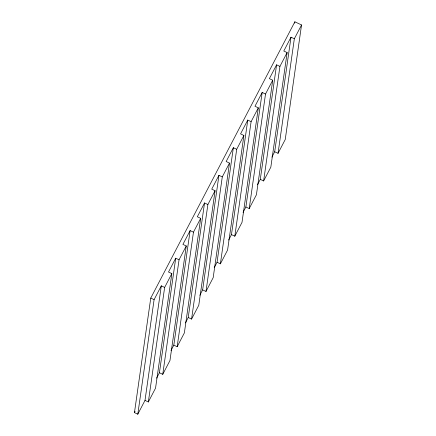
<?xml version="1.0" encoding="UTF-8"?>
<svg xmlns="http://www.w3.org/2000/svg" width="436" height="436" viewBox="0 0 436 436"><rect width="100%" height="100%" fill="white"/><g stroke="black" fill="none" stroke-linecap="round" stroke-linejoin="round"><path stroke-width="0.65" d="M145.003 400.384L148.344 401.965L164.645 287.417L161.304 285.836L145.003 400.384L137.798 414.2L134.457 412.62L150.758 298.071L294.867 21.8L301.543 24.961L285.242 139.509L278.037 153.325L274.696 151.744L290.997 37.191L294.338 38.771L278.037 153.325M137.798 414.2L154.099 299.646L161.304 285.836M175.713 258.21L159.413 372.758L162.753 374.339L179.054 259.785L175.713 258.21L168.509 272.02L171.849 273.601L155.548 388.154L148.344 401.965M190.123 230.584L173.822 345.132L177.163 346.713L193.464 232.159L190.123 230.584L182.918 244.394L186.259 245.975L169.958 360.523L162.753 374.339M204.539 202.953L188.232 317.506L191.573 319.087L207.874 204.533L204.539 202.953L197.328 216.768L200.669 218.349L184.368 332.897L177.163 346.713M218.948 175.327L202.642 289.88L205.983 291.461L222.284 176.907L218.948 175.327L211.743 189.142L215.079 190.723L198.778 305.271L191.573 319.087M233.358 147.7L217.052 262.254L220.393 263.829L236.699 149.281L233.358 147.7L226.153 161.516L229.489 163.091L213.188 277.645L205.983 291.461M247.768 120.074L231.462 234.623L234.802 236.203L251.109 121.655L247.768 120.074L240.563 133.885L243.904 135.465L227.597 250.019L220.393 263.829M262.178 92.448L245.877 206.996L249.212 208.577L265.519 94.029L262.178 92.448L254.973 106.259L258.314 107.839L242.007 222.393L234.802 236.203M276.588 64.822L260.287 179.37L263.627 180.951L279.928 66.397L276.588 64.822L269.383 78.633L272.723 80.213L256.417 194.767L249.212 208.577M290.997 37.191L283.792 51.007L287.133 52.587L270.832 167.135L263.627 180.951M294.671 23.146L294.867 21.8M164.645 287.417L171.849 273.601M179.054 259.785L186.259 245.975M193.464 232.159L200.669 218.349M207.874 204.533L215.079 190.723M222.284 176.907L229.489 163.091M236.699 149.281L243.904 135.465M251.109 121.655L258.314 107.839M265.519 94.029L272.723 80.213M279.928 66.397L287.133 52.587M294.338 38.771L301.543 24.961M134.457 412.62L135.084 411.415M156.595 378.165L159.413 372.758M171.005 350.539L173.822 345.132M185.414 322.913L188.232 317.506M199.824 295.286L202.642 289.88M214.234 267.655L217.052 262.254M228.644 240.029L231.462 234.623M243.054 212.403L245.877 206.996M257.463 184.777L260.287 179.37M271.879 157.151L274.696 151.744M150.758 298.071L154.099 299.646"/></g></svg>
